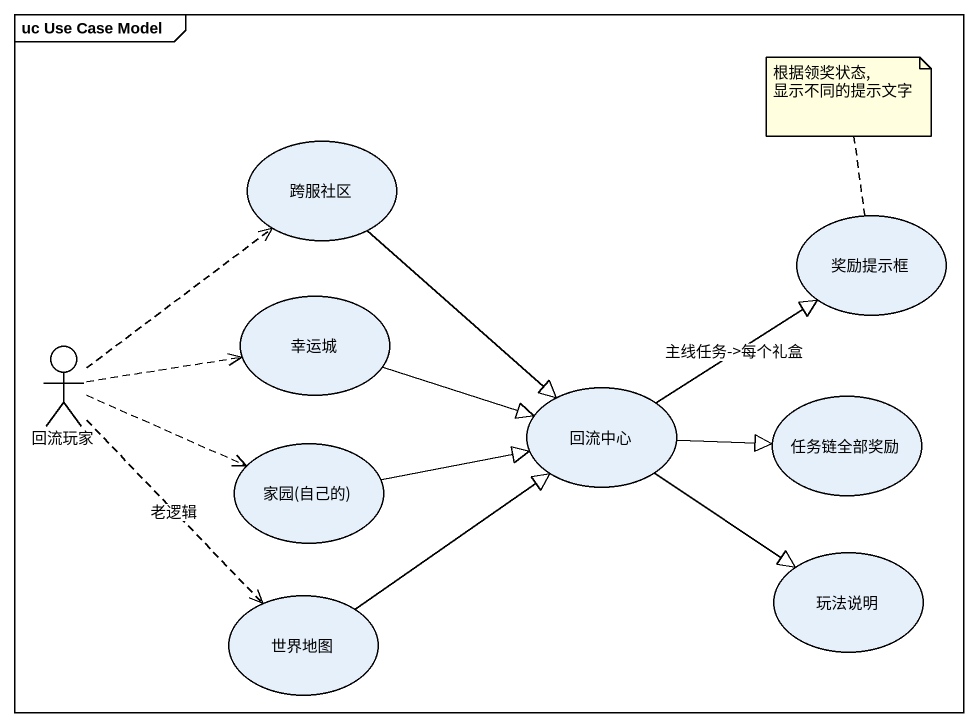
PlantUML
@startuml
mainframe uc Use Case Model
usecase 跨服社区
usecase 奖励提示框
actor 回流玩家
usecase 幸运城
usecase 回流中心
usecase 任务链全部奖励
usecase "家园(自己的)" as 家园_自己的
usecase 世界地图
usecase 玩法说明
跨服社区 --|> 回流中心
回流玩家 .up.> 跨服社区
回流玩家 .right.> 幸运城
回流玩家 .right.> 家园_自己的
回流玩家 ..> 世界地图 : 老逻辑
幸运城 -right-|> 回流中心
回流中心 -up-|> 奖励提示框 : 主线任务->每个礼盒
回流中心 -right-|> 任务链全部奖励
回流中心 --|> 玩法说明
家园_自己的 -right-|> 回流中心
世界地图 -up-|> 回流中心
note top of 奖励提示框 : 根据领奖状态, 显示不同的提示文字
@enduml
